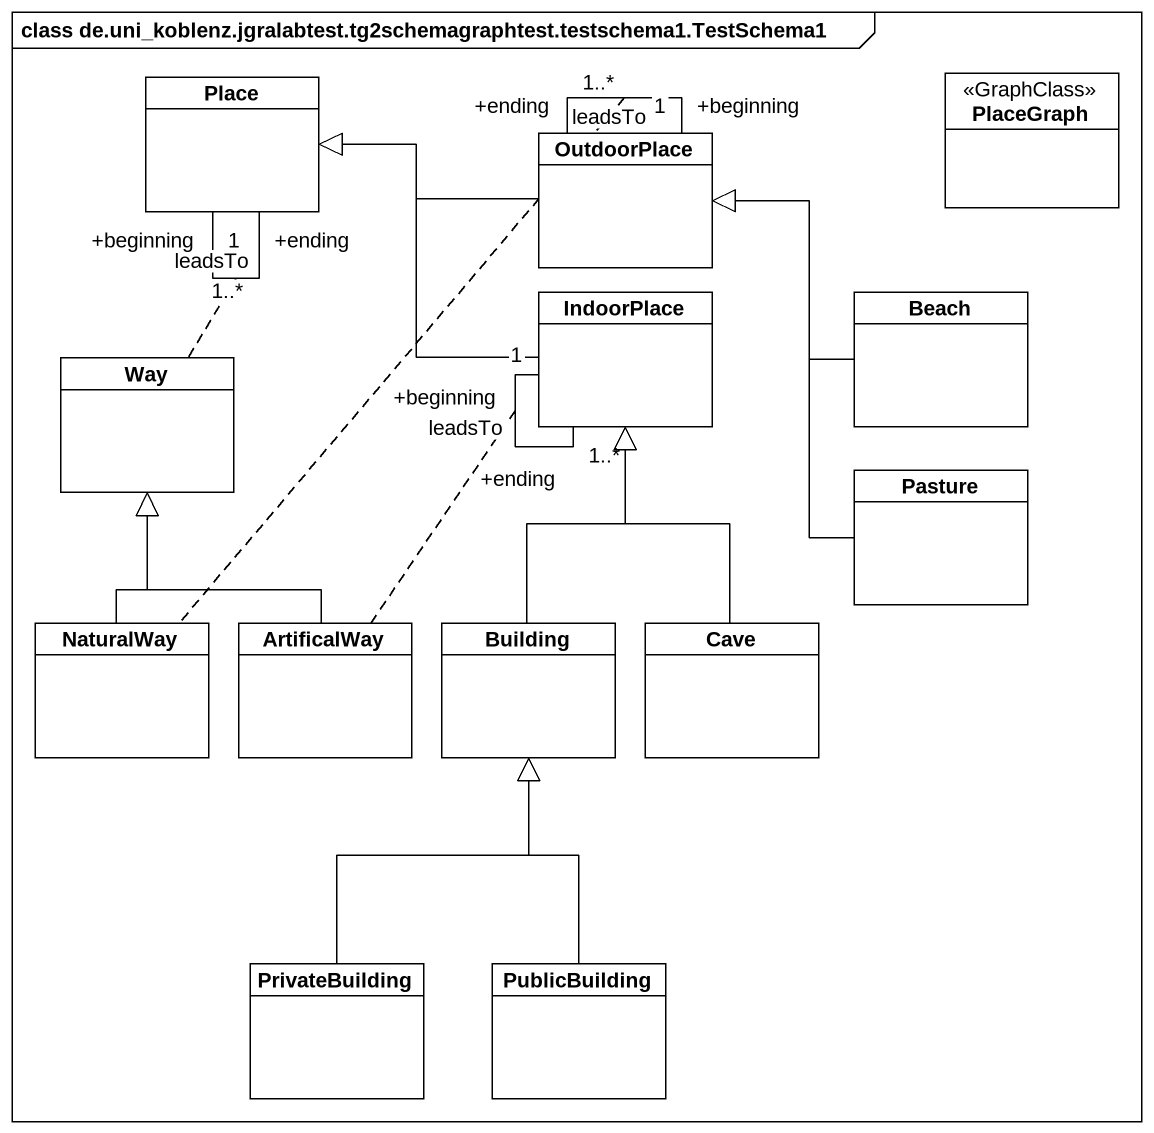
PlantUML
@startuml
mainframe class de.uni_koblenz.jgralabtest.tg2schemagraphtest.testschema1.TestSchema1
hide circle
hide empty members
class Place
class OutdoorPlace
class PlaceGraph <<GraphClass>>
class IndoorPlace
class Beach
class Way
class Pasture
class NaturalWay
class ArtificalWay
class Building
class Cave
class PrivateBuilding
class PublicBuilding
Place "+beginning\n1" -- "+ending\n1..*" Place : leadsTo
(Place, Place) .. Way
OutdoorPlace -left-|> Place
OutdoorPlace "+beginning\n1" -- "+ending\n1..*" OutdoorPlace : leadsTo
(OutdoorPlace, OutdoorPlace) .. NaturalWay
IndoorPlace -left-|> Place
IndoorPlace "+beginning\n1" -- "+ending\n1..*" IndoorPlace : leadsTo
(IndoorPlace, IndoorPlace) .. ArtificalWay
Beach -left-|> OutdoorPlace
Pasture -up-|> OutdoorPlace
NaturalWay -up-|> Way
ArtificalWay -up-|> Way
Building -up-|> IndoorPlace
Cave -up-|> IndoorPlace
PrivateBuilding -up-|> Building
PublicBuilding -up-|> Building
@enduml
